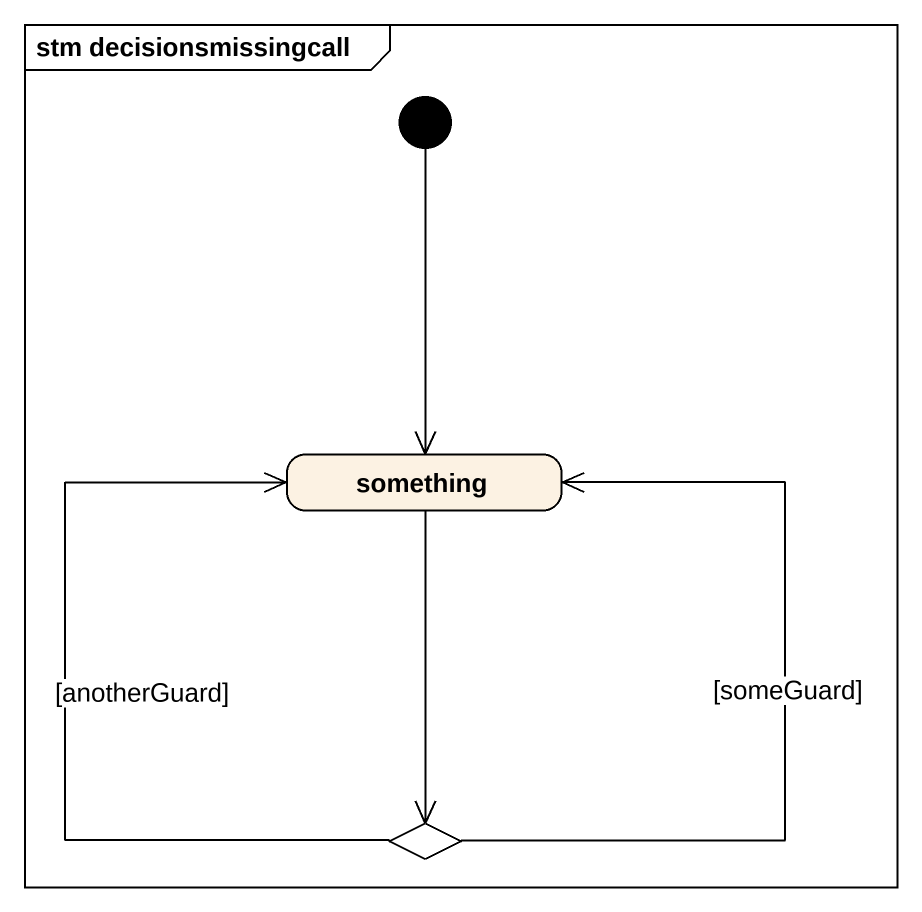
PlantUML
@startuml
mainframe stm decisionsmissingcall
hide empty description
state something
state choice1 <<choice>>
[*] --> something
something --> choice1
choice1 -up-> something : [someGuard]
choice1 -up-> something : [anotherGuard]
@enduml
